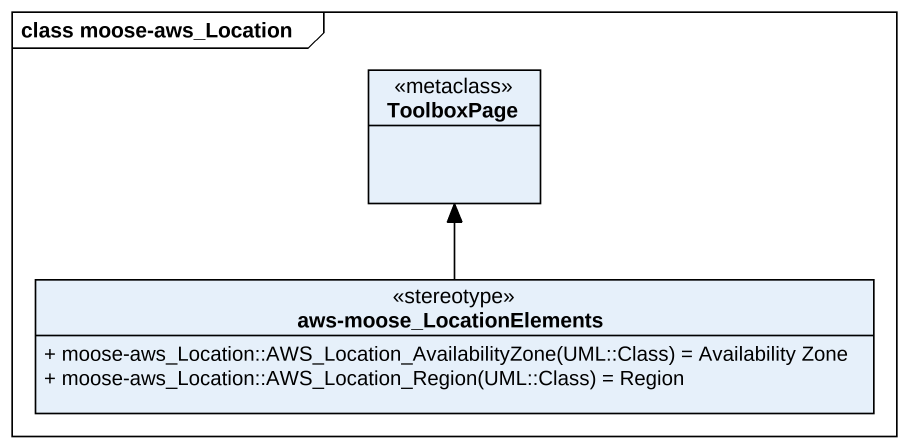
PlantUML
@startuml
mainframe class moose-aws_Location
hide circle
hide empty members
skinparam classAttributeIconSize 0
class ToolboxPage <<metaclass>>
class "aws-moose_LocationElements" as aws_moose_LocationElements <<stereotype>> {
  {field} + moose-aws_Location::AWS_Location_AvailabilityZone(UML::Class) = Availability Zone
  {field} + moose-aws_Location::AWS_Location_Region(UML::Class) = Region
}
aws_moose_LocationElements -up-> ToolboxPage
@enduml
